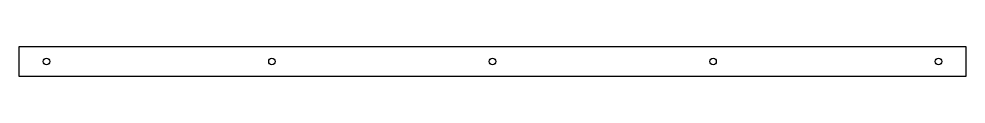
# Model space of a CAD drawing. Header units: millimetres. Extents: x 0 to 966, y 0 to 30.
import ezdxf

# ---------------------------------------------------------------- set-up
doc = ezdxf.new("R2010")
doc.units = ezdxf.units.MM
doc.layers.add('CUT_HOLES', color=7, linetype='Continuous')
doc.layers.add('CUT_OUTER', color=7, linetype='Continuous')

msp = doc.modelspace()

# ---------------------------------------------------------------- linework, layer by layer
at = {"layer": 'CUT_HOLES'}
for centre in [(28.048, 15), (258.048, 15), (483.048, 15), (708.048, 15), (938.048, 15)]:
    msp.add_circle(centre, 3.3, dxfattribs=at)
at = {"layer": 'CUT_OUTER'}
msp.add_lwpolyline([(0, 0), (966.096, 0), (966.096, 30), (0, 30)], close=True, dxfattribs=at)

doc.saveas('drawing.dxf')
